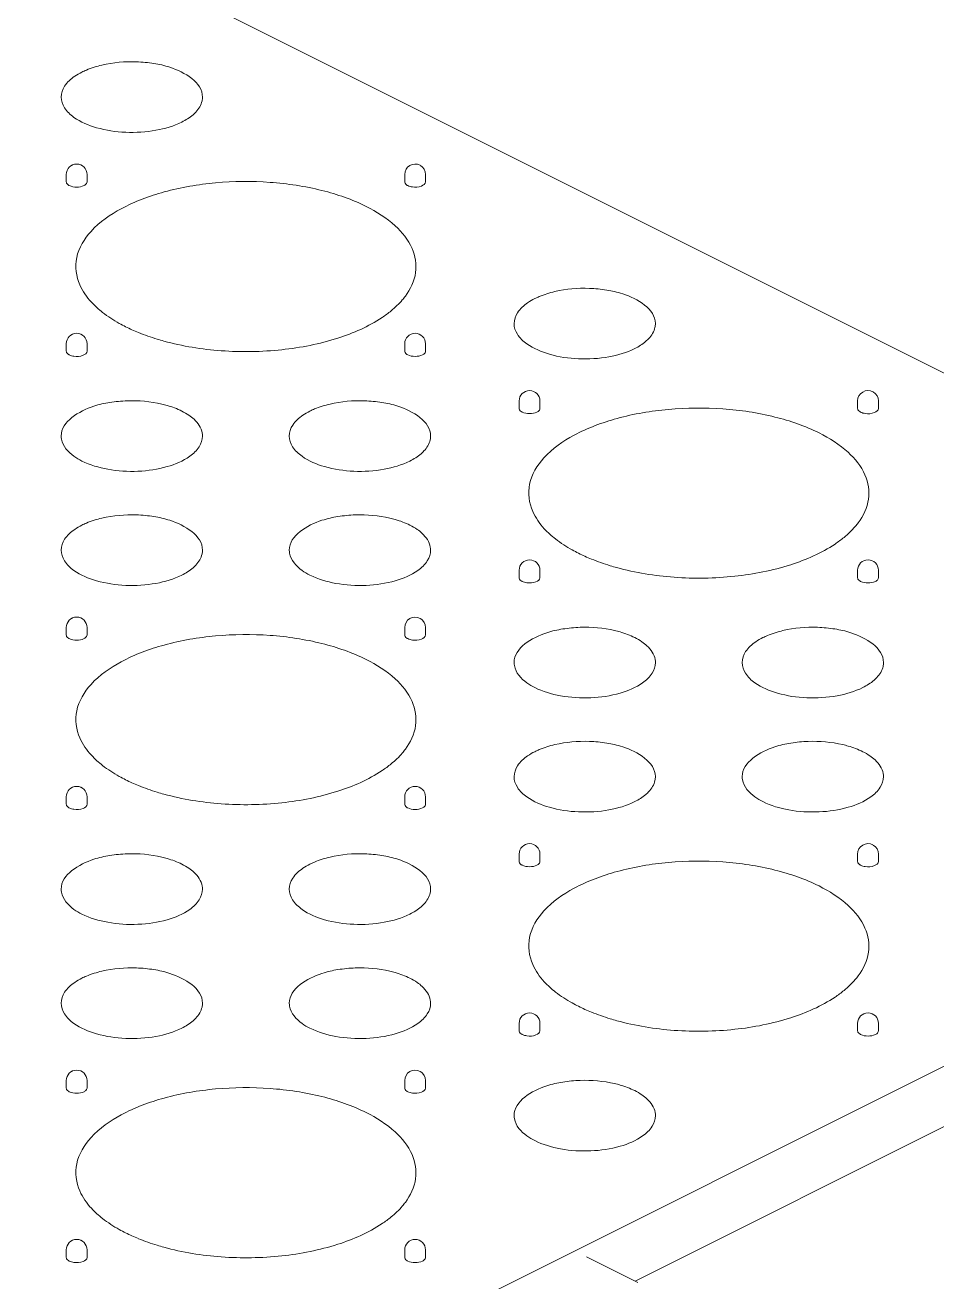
# Model space of a CAD drawing. Header units: millimetres. Extents: x 438 to 4638, y 478 to 3448.
# Drawn here: x 3107.8 to 3169.2, y 2469.3 to 2553.9 of the extents above; entities that cross this region are included whole.
import ezdxf

# ---------------------------------------------------------------- set-up
doc = ezdxf.new("R2010")
doc.units = ezdxf.units.MM

msp = doc.modelspace()

# ---------------------------------------------------------------- linework, layer by layer
at = {"lineweight": 5}
for p, q in [((3000.616, 2615.027), (3216.4, 2507.135)), ((3110.987, 2544.492), (3110.984, 2544.491)), ((3110.577, 2543.352), (3110.577, 2543.854)), ((3111.981, 2543.352), (3111.981, 2543.854)), ((3133.381, 2543.352), (3133.381, 2543.854)), ((3134.785, 2543.352), (3134.785, 2543.854)), ((3111.57, 2533.091), (3111.571, 2533.09)), ((3110.577, 2531.95), (3110.577, 2532.452)), ((3111.981, 2531.95), (3111.981, 2532.452)), ((3133.381, 2531.95), (3133.381, 2532.452)), ((3134.785, 2531.95), (3134.785, 2532.452)), ((3141.093, 2528.094), (3141.093, 2528.596)), ((3141.503, 2529.234), (3141.5, 2529.233)), ((3142.497, 2528.094), (3142.497, 2528.596)), ((3163.897, 2528.094), (3163.897, 2528.596)), ((3165.301, 2528.094), (3165.301, 2528.596)), ((3142.086, 2517.833), (3142.088, 2517.832)), ((3141.093, 2516.692), (3141.093, 2517.194)), ((3142.497, 2516.692), (3142.497, 2517.194)), ((3163.897, 2516.692), (3163.897, 2517.194)), ((3165.301, 2516.692), (3165.301, 2517.194)), ((3110.577, 2512.836), (3110.577, 2513.338)), ((3110.987, 2513.976), (3110.984, 2513.975)), ((3111.981, 2512.836), (3111.981, 2513.338)), ((3133.381, 2512.836), (3133.381, 2513.338)), ((3134.785, 2512.836), (3134.785, 2513.338)), ((3216.4, 2507.135), (3000.616, 2399.243)), ((3111.57, 2502.574), (3111.571, 2502.574)), ((3110.577, 2501.434), (3110.577, 2501.936)), ((3111.981, 2501.434), (3111.981, 2501.936)), ((3133.381, 2501.434), (3133.381, 2501.936)), ((3134.785, 2501.434), (3134.785, 2501.936)), ((3141.093, 2497.578), (3141.093, 2498.08)), ((3141.503, 2498.718), (3141.5, 2498.716)), ((3142.497, 2497.578), (3142.497, 2498.08)), ((3163.897, 2497.578), (3163.897, 2498.08)), ((3165.301, 2497.578), (3165.301, 2498.08)), ((3186.622, 2488.176), (3148.9, 2469.315)), ((3142.086, 2487.316), (3142.088, 2487.316)), ((3141.093, 2486.176), (3141.093, 2486.678)), ((3142.497, 2486.176), (3142.497, 2486.678)), ((3163.897, 2486.176), (3163.897, 2486.678)), ((3165.301, 2486.176), (3165.301, 2486.678)), ((3110.577, 2482.32), (3110.577, 2482.822)), ((3110.987, 2483.46), (3110.984, 2483.458)), ((3111.981, 2482.32), (3111.981, 2482.822)), ((3133.381, 2482.32), (3133.381, 2482.822)), ((3134.785, 2482.32), (3134.785, 2482.822)), ((3111.57, 2472.058), (3111.571, 2472.058)), ((3110.577, 2470.917), (3110.577, 2471.42)), ((3111.981, 2470.917), (3111.981, 2471.42)), ((3133.381, 2470.917), (3133.381, 2471.42)), ((3134.785, 2470.917), (3134.785, 2471.42)), ((3149.097, 2469.216), (3145.623, 2470.953))]:
    msp.add_line(p, q, dxfattribs=at)
for centre, radius, start, end in [((3111.279, 2543.854), 0.702, 0, 180), ((3134.083, 2543.854), 0.702, 61.60439, 180), ((3134.083, 2543.854), 0.702, 0, 59.73746), ((3117.216, 2539.938), 6.814, 227.83628, 232.08199), ((3120.08, 2544.64), 12.337, 243.50589, 247.92841), ((3111.279, 2532.452), 0.702, 0, 180), ((3134.083, 2532.452), 0.702, 0, 180), ((3141.795, 2528.596), 0.702, 0, 180), ((3164.599, 2528.596), 0.702, 61.60439, 180), ((3164.599, 2528.596), 0.702, 0, 59.73746), ((3111.439, 2526.235), 1.203, 179.97906, 189.90823), ((3118.554, 2526.236), 1.203, 359.97906, 9.90823), ((3147.732, 2524.679), 6.814, 227.83628, 232.08199), ((3126.808, 2518.551), 1.203, 179.97906, 189.90823), ((3133.923, 2518.551), 1.203, 359.97906, 9.90823), ((3150.597, 2529.382), 12.337, 243.50589, 247.92841), ((3141.795, 2517.194), 0.702, 0, 180), ((3164.599, 2517.194), 0.702, 0, 180), ((3111.279, 2513.338), 0.702, 0, 180), ((3134.083, 2513.338), 0.702, 61.60439, 180), ((3134.083, 2513.338), 0.702, 0, 59.73746), ((3141.955, 2510.977), 1.203, 179.97906, 189.90823), ((3149.07, 2510.978), 1.203, 359.97906, 9.90823), ((3117.216, 2509.421), 6.814, 227.83628, 232.08199), ((3120.08, 2514.124), 12.337, 243.50589, 247.92841), ((3157.324, 2503.292), 1.203, 179.97906, 189.90823), ((3164.439, 2503.293), 1.203, 359.97906, 9.90823), ((3111.279, 2501.936), 0.702, 0, 180), ((3134.083, 2501.936), 0.702, 0, 180), ((3141.795, 2498.08), 0.702, 0, 180), ((3164.599, 2498.08), 0.702, 61.60439, 180), ((3164.599, 2498.08), 0.702, 0, 59.73746), ((3111.439, 2495.719), 1.203, 179.97906, 189.90823), ((3118.554, 2495.72), 1.203, 359.97906, 9.90823), ((3147.732, 2494.163), 6.814, 227.83628, 232.08199), ((3126.808, 2488.034), 1.203, 179.97906, 189.90823), ((3133.923, 2488.035), 1.203, 359.97906, 9.90823), ((3150.597, 2498.866), 12.337, 243.50589, 247.92841), ((3141.795, 2486.678), 0.702, 0, 180), ((3164.599, 2486.678), 0.702, 0, 180), ((3111.279, 2482.822), 0.702, 0, 180), ((3134.083, 2482.822), 0.702, 61.60439, 180), ((3134.083, 2482.822), 0.702, 0, 59.73746), ((3141.956, 2480.46), 1.203, 179.97906, 189.90823), ((3149.071, 2480.461), 1.203, 359.97906, 9.90823), ((3117.216, 2478.905), 6.814, 227.83628, 232.08199), ((3120.08, 2483.608), 12.337, 243.50589, 247.92841), ((3111.279, 2471.42), 0.702, 0, 180), ((3134.083, 2471.42), 0.702, 0, 180)]:
    msp.add_arc(centre, radius, start, end, dxfattribs=at)
for points, knots in [([(3112.984, 2551.225), (3113.742, 2551.401), (3114.918, 2551.505), (3116.468, 2551.353), (3118.113, 2550.996), (3119.756, 2550.061), (3119.757, 2549.067)], [0, 0, 0, 0, 0.307211, 0.461928, 0.607625, 1, 1, 1, 1]), ([(3110.236, 2549.067), (3110.236, 2549.325), (3110.443, 2549.9), (3110.887, 2550.288), (3111.148, 2550.468)], [0, 0, 0, 0, 0.448376, 1, 1, 1, 1]), ([(3111.63, 2550.75), (3111.73, 2550.8), (3112.166, 2550.999), (3112.627, 2551.141), (3112.984, 2551.225)], [0, 0, 0, 0, 0.233733, 1, 1, 1, 1]), ([(3111.097, 2547.702), (3110.849, 2547.879), (3110.429, 2548.262), (3110.236, 2548.818), (3110.236, 2549.067)], [0, 0, 0, 0, 0.549171, 1, 1, 1, 1]), ([(3119.757, 2549.067), (3119.757, 2548.98), (3119.716, 2548.607), (3119.505, 2548.27), (3119.311, 2548.061)], [0, 0, 0, 0, 0.233438, 1, 1, 1, 1]), ([(3119.311, 2548.061), (3119.25, 2547.996), (3118.967, 2547.727), (3118.631, 2547.519), (3118.362, 2547.384)], [0, 0, 0, 0, 0.227969, 1, 1, 1, 1]), ([(3118.362, 2547.384), (3117.819, 2547.112), (3116.56, 2546.745), (3114.597, 2546.626), (3112.704, 2546.902), (3111.55, 2547.378), (3111.097, 2547.702)], [0, 0, 0, 0, 0.242197, 0.51398, 0.77813, 1, 1, 1, 1]), ([(3110.601, 2543.261), (3110.628, 2543.21), (3110.692, 2543.154), (3110.762, 2543.114), (3110.782, 2543.104)], [0, 0, 0, 0, 0.712516, 1, 1, 1, 1]), ([(3110.782, 2543.104), (3110.934, 2543.028), (3111.279, 2542.974), (3111.624, 2543.028), (3111.775, 2543.104)], [0, 0, 0, 0, 0.499885, 1, 1, 1, 1]), ([(3111.488, 2536.419), (3111.24, 2536.982), (3111.074, 2538.367), (3112.262, 2540.273), (3114.396, 2541.743), (3117.282, 2542.813), (3120.68, 2543.389), (3124.271, 2543.421), (3127.705, 2542.906), (3129.841, 2542.175), (3130.785, 2541.703)], [0, 0, 0, 0, 0.078775, 0.164918, 0.273604, 0.406369, 0.556496, 0.713298, 0.864779, 1, 1, 1, 1]), ([(3111.775, 2543.104), (3111.805, 2543.119), (3111.899, 2543.173), (3111.981, 2543.276), (3111.981, 2543.352)], [0, 0, 0, 0, 0.307677, 1, 1, 1, 1]), ([(3133.405, 2543.261), (3133.432, 2543.21), (3133.496, 2543.154), (3133.566, 2543.114), (3133.587, 2543.104)], [0, 0, 0, 0, 0.714475, 1, 1, 1, 1]), ([(3133.901, 2543.013), (3134.103, 2542.986), (3134.425, 2542.986), (3134.785, 2543.222), (3134.785, 2543.352)], [0, 0, 0, 0, 0.61016, 1, 1, 1, 1]), ([(3130.785, 2541.703), (3131.485, 2541.353), (3132.698, 2540.589), (3133.986, 2539.026), (3134.286, 2537.19), (3133.769, 2536.119), (3133.424, 2535.654)], [0, 0, 0, 0, 0.307753, 0.557418, 0.772592, 1, 1, 1, 1]), ([(3112.642, 2534.886), (3112.513, 2535.003), (3112.056, 2535.453), (3111.677, 2535.991), (3111.488, 2536.419)], [0, 0, 0, 0, 0.270676, 1, 1, 1, 1]), ([(3143.501, 2535.966), (3144.258, 2536.143), (3145.434, 2536.247), (3146.984, 2536.095), (3148.629, 2535.738), (3150.272, 2534.803), (3150.273, 2533.809)], [0, 0, 0, 0, 0.307211, 0.461928, 0.607625, 1, 1, 1, 1]), ([(3133.424, 2535.654), (3133.359, 2535.567), (3133.072, 2535.209), (3132.738, 2534.891), (3132.468, 2534.669)], [0, 0, 0, 0, 0.237015, 1, 1, 1, 1]), ([(3140.752, 2533.809), (3140.752, 2534.066), (3140.959, 2534.642), (3141.403, 2535.03), (3141.664, 2535.21)], [0, 0, 0, 0, 0.448376, 1, 1, 1, 1]), ([(3142.146, 2535.492), (3142.246, 2535.542), (3142.682, 2535.741), (3143.143, 2535.883), (3143.501, 2535.966)], [0, 0, 0, 0, 0.233733, 1, 1, 1, 1]), ([(3114.577, 2533.599), (3114.434, 2533.67), (3113.896, 2533.954), (3113.382, 2534.286), (3113.028, 2534.562)], [0, 0, 0, 0, 0.263158, 1, 1, 1, 1]), ([(3131.858, 2534.218), (3130.945, 2533.608), (3128.725, 2532.647), (3125.035, 2531.925), (3121.065, 2531.861), (3118.412, 2532.284), (3117.151, 2532.632)], [0, 0, 0, 0, 0.217513, 0.471777, 0.74107, 1, 1, 1, 1]), ([(3141.613, 2532.444), (3141.365, 2532.621), (3140.945, 2533.003), (3140.752, 2533.56), (3140.752, 2533.809)], [0, 0, 0, 0, 0.549171, 1, 1, 1, 1]), ([(3150.273, 2533.809), (3150.273, 2533.722), (3150.232, 2533.349), (3150.022, 2533.012), (3149.827, 2532.803)], [0, 0, 0, 0, 0.233438, 1, 1, 1, 1]), ([(3117.151, 2532.632), (3117.002, 2532.673), (3116.425, 2532.84), (3115.858, 2533.039), (3115.445, 2533.207)], [0, 0, 0, 0, 0.257593, 1, 1, 1, 1]), ([(3149.827, 2532.803), (3149.766, 2532.738), (3149.483, 2532.469), (3149.148, 2532.261), (3148.879, 2532.126)], [0, 0, 0, 0, 0.227969, 1, 1, 1, 1]), ([(3110.601, 2531.859), (3110.628, 2531.808), (3110.692, 2531.752), (3110.762, 2531.712), (3110.782, 2531.702)], [0, 0, 0, 0, 0.714475, 1, 1, 1, 1]), ([(3111.097, 2531.611), (3111.299, 2531.584), (3111.621, 2531.584), (3111.981, 2531.82), (3111.981, 2531.95)], [0, 0, 0, 0, 0.61016, 1, 1, 1, 1]), ([(3133.405, 2531.859), (3133.432, 2531.808), (3133.496, 2531.752), (3133.566, 2531.712), (3133.587, 2531.702)], [0, 0, 0, 0, 0.712516, 1, 1, 1, 1]), ([(3134.579, 2531.702), (3134.609, 2531.717), (3134.703, 2531.771), (3134.785, 2531.874), (3134.785, 2531.95)], [0, 0, 0, 0, 0.307677, 1, 1, 1, 1]), ([(3148.879, 2532.126), (3148.335, 2531.854), (3147.076, 2531.487), (3145.114, 2531.368), (3143.22, 2531.644), (3142.066, 2532.12), (3141.613, 2532.444)], [0, 0, 0, 0, 0.242197, 0.51398, 0.77813, 1, 1, 1, 1]), ([(3133.587, 2531.702), (3133.738, 2531.626), (3134.083, 2531.572), (3134.428, 2531.626), (3134.579, 2531.702)], [0, 0, 0, 0, 0.499885, 1, 1, 1, 1]), ([(3110.236, 2526.236), (3110.237, 2527.229), (3111.88, 2528.164), (3113.524, 2528.521), (3115.074, 2528.674), (3116.251, 2528.57), (3117.008, 2528.393)], [0, 0, 0, 0, 0.392375, 0.538072, 0.692789, 1, 1, 1, 1]), ([(3128.354, 2528.393), (3129.111, 2528.57), (3130.288, 2528.674), (3131.837, 2528.521), (3133.482, 2528.164), (3135.125, 2527.229), (3135.126, 2526.236)], [0, 0, 0, 0, 0.307211, 0.461928, 0.607625, 1, 1, 1, 1]), ([(3117.008, 2528.393), (3117.132, 2528.364), (3117.595, 2528.243), (3118.048, 2528.076), (3118.362, 2527.919)], [0, 0, 0, 0, 0.265295, 1, 1, 1, 1]), ([(3118.845, 2527.636), (3118.965, 2527.553), (3119.361, 2527.247), (3119.677, 2526.795), (3119.739, 2526.443)], [0, 0, 0, 0, 0.290409, 1, 1, 1, 1]), ([(3125.605, 2526.236), (3125.605, 2526.493), (3125.812, 2527.069), (3126.256, 2527.457), (3126.517, 2527.636)], [0, 0, 0, 0, 0.448376, 1, 1, 1, 1]), ([(3126.999, 2527.919), (3127.099, 2527.969), (3127.535, 2528.167), (3127.996, 2528.309), (3128.354, 2528.393)], [0, 0, 0, 0, 0.233733, 1, 1, 1, 1]), ([(3141.117, 2528.003), (3141.144, 2527.952), (3141.208, 2527.896), (3141.278, 2527.856), (3141.299, 2527.846)], [0, 0, 0, 0, 0.712516, 1, 1, 1, 1]), ([(3141.299, 2527.846), (3141.45, 2527.77), (3141.795, 2527.716), (3142.14, 2527.77), (3142.291, 2527.846)], [0, 0, 0, 0, 0.499885, 1, 1, 1, 1]), ([(3142.004, 2521.161), (3141.757, 2521.723), (3141.591, 2523.109), (3142.778, 2525.015), (3144.912, 2526.485), (3147.798, 2527.555), (3151.196, 2528.131), (3154.787, 2528.163), (3158.222, 2527.648), (3160.358, 2526.917), (3161.301, 2526.445)], [0, 0, 0, 0, 0.078775, 0.164918, 0.273604, 0.406369, 0.556496, 0.713298, 0.864779, 1, 1, 1, 1]), ([(3142.291, 2527.846), (3142.322, 2527.861), (3142.415, 2527.915), (3142.497, 2528.018), (3142.497, 2528.094)], [0, 0, 0, 0, 0.307677, 1, 1, 1, 1]), ([(3163.921, 2528.003), (3163.948, 2527.952), (3164.012, 2527.896), (3164.082, 2527.856), (3164.103, 2527.846)], [0, 0, 0, 0, 0.714475, 1, 1, 1, 1]), ([(3164.417, 2527.755), (3164.62, 2527.728), (3164.941, 2527.728), (3165.301, 2527.963), (3165.301, 2528.094)], [0, 0, 0, 0, 0.61016, 1, 1, 1, 1]), ([(3111.63, 2524.553), (3111.445, 2524.645), (3110.861, 2524.981), (3110.336, 2525.558), (3110.254, 2526.028)], [0, 0, 0, 0, 0.301911, 1, 1, 1, 1]), ([(3119.757, 2526.236), (3119.756, 2525.986), (3119.564, 2525.43), (3119.143, 2525.047), (3118.896, 2524.87)], [0, 0, 0, 0, 0.450829, 1, 1, 1, 1]), ([(3126.466, 2524.87), (3126.218, 2525.047), (3125.798, 2525.43), (3125.605, 2525.986), (3125.605, 2526.236)], [0, 0, 0, 0, 0.549171, 1, 1, 1, 1]), ([(3135.126, 2526.236), (3135.126, 2526.149), (3135.085, 2525.776), (3134.875, 2525.438), (3134.68, 2525.23)], [0, 0, 0, 0, 0.233438, 1, 1, 1, 1]), ([(3161.301, 2526.445), (3162.001, 2526.095), (3163.214, 2525.331), (3164.503, 2523.768), (3164.802, 2521.932), (3164.285, 2520.861), (3163.94, 2520.396)], [0, 0, 0, 0, 0.307753, 0.557418, 0.772592, 1, 1, 1, 1]), ([(3134.68, 2525.23), (3134.619, 2525.165), (3134.336, 2524.896), (3134.001, 2524.687), (3133.732, 2524.553)], [0, 0, 0, 0, 0.227969, 1, 1, 1, 1]), ([(3118.896, 2524.87), (3118.442, 2524.547), (3117.289, 2524.071), (3115.395, 2523.794), (3113.432, 2523.914), (3112.174, 2524.281), (3111.63, 2524.553)], [0, 0, 0, 0, 0.22187, 0.48602, 0.757803, 1, 1, 1, 1]), ([(3133.732, 2524.553), (3133.188, 2524.281), (3131.929, 2523.914), (3129.967, 2523.794), (3128.073, 2524.071), (3126.919, 2524.547), (3126.466, 2524.87)], [0, 0, 0, 0, 0.242197, 0.51398, 0.77813, 1, 1, 1, 1]), ([(3112.984, 2520.708), (3113.742, 2520.885), (3114.918, 2520.989), (3116.468, 2520.836), (3118.113, 2520.48), (3119.756, 2519.544), (3119.757, 2518.551)], [0, 0, 0, 0, 0.307211, 0.461928, 0.607625, 1, 1, 1, 1]), ([(3125.605, 2518.551), (3125.606, 2519.544), (3127.249, 2520.48), (3128.893, 2520.836), (3130.443, 2520.989), (3131.62, 2520.885), (3132.377, 2520.708)], [0, 0, 0, 0, 0.392375, 0.538072, 0.692789, 1, 1, 1, 1]), ([(3143.158, 2519.628), (3143.029, 2519.745), (3142.572, 2520.195), (3142.193, 2520.732), (3142.004, 2521.161)], [0, 0, 0, 0, 0.270676, 1, 1, 1, 1]), ([(3110.236, 2518.551), (3110.236, 2518.808), (3110.443, 2519.384), (3110.887, 2519.772), (3111.148, 2519.952)], [0, 0, 0, 0, 0.448376, 1, 1, 1, 1]), ([(3111.63, 2520.234), (3111.73, 2520.284), (3112.166, 2520.483), (3112.627, 2520.625), (3112.984, 2520.708)], [0, 0, 0, 0, 0.233733, 1, 1, 1, 1]), ([(3132.377, 2520.708), (3132.501, 2520.679), (3132.964, 2520.559), (3133.417, 2520.391), (3133.732, 2520.234)], [0, 0, 0, 0, 0.265295, 1, 1, 1, 1]), ([(3134.214, 2519.952), (3134.335, 2519.869), (3134.73, 2519.563), (3135.046, 2519.111), (3135.108, 2518.758)], [0, 0, 0, 0, 0.290409, 1, 1, 1, 1]), ([(3163.94, 2520.396), (3163.875, 2520.309), (3163.588, 2519.951), (3163.254, 2519.633), (3162.984, 2519.411)], [0, 0, 0, 0, 0.237015, 1, 1, 1, 1]), ([(3145.093, 2518.341), (3144.95, 2518.412), (3144.412, 2518.696), (3143.898, 2519.028), (3143.545, 2519.304)], [0, 0, 0, 0, 0.263158, 1, 1, 1, 1]), ([(3111.097, 2517.186), (3110.849, 2517.362), (3110.429, 2517.745), (3110.236, 2518.301), (3110.236, 2518.551)], [0, 0, 0, 0, 0.549171, 1, 1, 1, 1]), ([(3119.757, 2518.551), (3119.757, 2518.464), (3119.716, 2518.091), (3119.505, 2517.754), (3119.311, 2517.545)], [0, 0, 0, 0, 0.233438, 1, 1, 1, 1]), ([(3126.999, 2516.868), (3126.814, 2516.96), (3126.23, 2517.297), (3125.705, 2517.873), (3125.623, 2518.344)], [0, 0, 0, 0, 0.301911, 1, 1, 1, 1]), ([(3135.126, 2518.551), (3135.126, 2518.301), (3134.933, 2517.745), (3134.513, 2517.362), (3134.265, 2517.186)], [0, 0, 0, 0, 0.450829, 1, 1, 1, 1]), ([(3162.374, 2518.96), (3161.461, 2518.35), (3159.242, 2517.389), (3155.552, 2516.667), (3151.581, 2516.603), (3148.928, 2517.026), (3147.668, 2517.373)], [0, 0, 0, 0, 0.217513, 0.471777, 0.74107, 1, 1, 1, 1]), ([(3119.311, 2517.545), (3119.25, 2517.48), (3118.967, 2517.211), (3118.631, 2517.002), (3118.362, 2516.868)], [0, 0, 0, 0, 0.227969, 1, 1, 1, 1]), ([(3147.668, 2517.373), (3147.519, 2517.415), (3146.942, 2517.582), (3146.374, 2517.781), (3145.961, 2517.949)], [0, 0, 0, 0, 0.257593, 1, 1, 1, 1]), ([(3118.362, 2516.868), (3117.819, 2516.596), (3116.56, 2516.229), (3114.597, 2516.11), (3112.704, 2516.386), (3111.55, 2516.862), (3111.097, 2517.186)], [0, 0, 0, 0, 0.242197, 0.51398, 0.77813, 1, 1, 1, 1]), ([(3134.265, 2517.186), (3133.812, 2516.862), (3132.658, 2516.386), (3130.764, 2516.11), (3128.801, 2516.229), (3127.543, 2516.596), (3126.999, 2516.868)], [0, 0, 0, 0, 0.22187, 0.48602, 0.757803, 1, 1, 1, 1]), ([(3141.117, 2516.601), (3141.144, 2516.55), (3141.208, 2516.494), (3141.278, 2516.454), (3141.299, 2516.444)], [0, 0, 0, 0, 0.714475, 1, 1, 1, 1]), ([(3141.613, 2516.353), (3141.815, 2516.326), (3142.137, 2516.326), (3142.497, 2516.561), (3142.497, 2516.692)], [0, 0, 0, 0, 0.61016, 1, 1, 1, 1]), ([(3163.921, 2516.601), (3163.948, 2516.55), (3164.012, 2516.494), (3164.082, 2516.454), (3164.103, 2516.444)], [0, 0, 0, 0, 0.712516, 1, 1, 1, 1]), ([(3165.095, 2516.444), (3165.126, 2516.459), (3165.219, 2516.513), (3165.301, 2516.616), (3165.301, 2516.692)], [0, 0, 0, 0, 0.307677, 1, 1, 1, 1]), ([(3164.103, 2516.444), (3164.254, 2516.368), (3164.599, 2516.314), (3164.944, 2516.368), (3165.095, 2516.444)], [0, 0, 0, 0, 0.499885, 1, 1, 1, 1]), ([(3140.752, 2510.978), (3140.753, 2511.971), (3142.396, 2512.906), (3144.04, 2513.263), (3145.59, 2513.416), (3146.767, 2513.312), (3147.524, 2513.135)], [0, 0, 0, 0, 0.392375, 0.538072, 0.692789, 1, 1, 1, 1]), ([(3158.87, 2513.135), (3159.627, 2513.312), (3160.804, 2513.416), (3162.354, 2513.263), (3163.998, 2512.906), (3165.641, 2511.971), (3165.642, 2510.978)], [0, 0, 0, 0, 0.307211, 0.461928, 0.607625, 1, 1, 1, 1]), ([(3110.601, 2512.745), (3110.628, 2512.694), (3110.692, 2512.637), (3110.762, 2512.598), (3110.782, 2512.588)], [0, 0, 0, 0, 0.712516, 1, 1, 1, 1]), ([(3110.782, 2512.588), (3110.934, 2512.512), (3111.279, 2512.458), (3111.624, 2512.512), (3111.775, 2512.588)], [0, 0, 0, 0, 0.499885, 1, 1, 1, 1]), ([(3111.488, 2505.903), (3111.24, 2506.465), (3111.074, 2507.851), (3112.262, 2509.757), (3114.396, 2511.227), (3117.282, 2512.297), (3120.68, 2512.873), (3124.271, 2512.905), (3127.705, 2512.39), (3129.841, 2511.658), (3130.785, 2511.187)], [0, 0, 0, 0, 0.078775, 0.164918, 0.273604, 0.406369, 0.556496, 0.713298, 0.864779, 1, 1, 1, 1]), ([(3111.775, 2512.588), (3111.805, 2512.603), (3111.899, 2512.657), (3111.981, 2512.76), (3111.981, 2512.836)], [0, 0, 0, 0, 0.307677, 1, 1, 1, 1]), ([(3133.405, 2512.745), (3133.432, 2512.694), (3133.496, 2512.637), (3133.566, 2512.598), (3133.587, 2512.588)], [0, 0, 0, 0, 0.714475, 1, 1, 1, 1]), ([(3133.901, 2512.497), (3134.103, 2512.469), (3134.425, 2512.47), (3134.785, 2512.705), (3134.785, 2512.836)], [0, 0, 0, 0, 0.61016, 1, 1, 1, 1]), ([(3147.524, 2513.135), (3147.648, 2513.106), (3148.111, 2512.985), (3148.564, 2512.818), (3148.879, 2512.661)], [0, 0, 0, 0, 0.265295, 1, 1, 1, 1]), ([(3149.361, 2512.378), (3149.482, 2512.295), (3149.877, 2511.989), (3150.193, 2511.537), (3150.255, 2511.185)], [0, 0, 0, 0, 0.290409, 1, 1, 1, 1]), ([(3156.121, 2510.978), (3156.121, 2511.235), (3156.328, 2511.811), (3156.772, 2512.199), (3157.033, 2512.378)], [0, 0, 0, 0, 0.448376, 1, 1, 1, 1]), ([(3157.515, 2512.661), (3157.616, 2512.711), (3158.052, 2512.909), (3158.512, 2513.051), (3158.87, 2513.135)], [0, 0, 0, 0, 0.233733, 1, 1, 1, 1]), ([(3130.785, 2511.187), (3131.485, 2510.837), (3132.698, 2510.073), (3133.986, 2508.51), (3134.286, 2506.674), (3133.769, 2505.602), (3133.424, 2505.138)], [0, 0, 0, 0, 0.307753, 0.557418, 0.772592, 1, 1, 1, 1]), ([(3142.146, 2509.294), (3141.961, 2509.387), (3141.377, 2509.723), (3140.852, 2510.3), (3140.77, 2510.77)], [0, 0, 0, 0, 0.301911, 1, 1, 1, 1]), ([(3150.273, 2510.978), (3150.273, 2510.728), (3150.08, 2510.172), (3149.66, 2509.789), (3149.412, 2509.612)], [0, 0, 0, 0, 0.450829, 1, 1, 1, 1]), ([(3156.982, 2509.612), (3156.735, 2509.789), (3156.314, 2510.172), (3156.121, 2510.728), (3156.121, 2510.978)], [0, 0, 0, 0, 0.549171, 1, 1, 1, 1]), ([(3165.642, 2510.978), (3165.642, 2510.891), (3165.602, 2510.518), (3165.391, 2510.18), (3165.196, 2509.972)], [0, 0, 0, 0, 0.233438, 1, 1, 1, 1]), ([(3165.196, 2509.972), (3165.136, 2509.907), (3164.853, 2509.638), (3164.517, 2509.429), (3164.248, 2509.294)], [0, 0, 0, 0, 0.227969, 1, 1, 1, 1]), ([(3149.412, 2509.612), (3148.959, 2509.289), (3147.805, 2508.813), (3145.911, 2508.536), (3143.948, 2508.656), (3142.69, 2509.022), (3142.146, 2509.294)], [0, 0, 0, 0, 0.22187, 0.48602, 0.757803, 1, 1, 1, 1]), ([(3164.248, 2509.294), (3163.704, 2509.022), (3162.446, 2508.656), (3160.483, 2508.536), (3158.589, 2508.813), (3157.435, 2509.289), (3156.982, 2509.612)], [0, 0, 0, 0, 0.242197, 0.51398, 0.77813, 1, 1, 1, 1]), ([(3112.642, 2504.37), (3112.513, 2504.487), (3112.056, 2504.937), (3111.677, 2505.474), (3111.488, 2505.903)], [0, 0, 0, 0, 0.270676, 1, 1, 1, 1]), ([(3143.501, 2505.45), (3144.258, 2505.627), (3145.434, 2505.731), (3146.984, 2505.578), (3148.629, 2505.222), (3150.272, 2504.286), (3150.273, 2503.293)], [0, 0, 0, 0, 0.307211, 0.461928, 0.607625, 1, 1, 1, 1]), ([(3156.121, 2503.293), (3156.122, 2504.286), (3157.765, 2505.222), (3159.41, 2505.578), (3160.96, 2505.731), (3162.136, 2505.627), (3162.894, 2505.45)], [0, 0, 0, 0, 0.392375, 0.538072, 0.692789, 1, 1, 1, 1]), ([(3133.424, 2505.138), (3133.359, 2505.051), (3133.072, 2504.693), (3132.738, 2504.375), (3132.468, 2504.153)], [0, 0, 0, 0, 0.237015, 1, 1, 1, 1]), ([(3142.146, 2504.976), (3142.246, 2505.026), (3142.682, 2505.225), (3143.143, 2505.367), (3143.501, 2505.45)], [0, 0, 0, 0, 0.233733, 1, 1, 1, 1]), ([(3162.894, 2505.45), (3163.017, 2505.421), (3163.481, 2505.301), (3163.933, 2505.133), (3164.248, 2504.976)], [0, 0, 0, 0, 0.265295, 1, 1, 1, 1]), ([(3114.577, 2503.083), (3114.434, 2503.154), (3113.896, 2503.438), (3113.382, 2503.77), (3113.028, 2504.045)], [0, 0, 0, 0, 0.263158, 1, 1, 1, 1]), ([(3140.752, 2503.293), (3140.752, 2503.55), (3140.959, 2504.126), (3141.403, 2504.514), (3141.664, 2504.694)], [0, 0, 0, 0, 0.448376, 1, 1, 1, 1]), ([(3164.73, 2504.694), (3164.851, 2504.611), (3165.246, 2504.305), (3165.563, 2503.852), (3165.624, 2503.5)], [0, 0, 0, 0, 0.290409, 1, 1, 1, 1]), ([(3131.858, 2503.702), (3130.945, 2503.092), (3128.725, 2502.13), (3125.035, 2501.409), (3121.065, 2501.344), (3118.412, 2501.768), (3117.151, 2502.115)], [0, 0, 0, 0, 0.217513, 0.471777, 0.74107, 1, 1, 1, 1]), ([(3141.613, 2501.928), (3141.365, 2502.104), (3140.945, 2502.487), (3140.752, 2503.043), (3140.752, 2503.293)], [0, 0, 0, 0, 0.549171, 1, 1, 1, 1]), ([(3150.273, 2503.293), (3150.273, 2503.206), (3150.232, 2502.833), (3150.022, 2502.495), (3149.827, 2502.287)], [0, 0, 0, 0, 0.233438, 1, 1, 1, 1]), ([(3157.515, 2501.61), (3157.331, 2501.702), (3156.746, 2502.039), (3156.221, 2502.615), (3156.139, 2503.085)], [0, 0, 0, 0, 0.301911, 1, 1, 1, 1]), ([(3165.642, 2503.293), (3165.642, 2503.043), (3165.449, 2502.487), (3165.029, 2502.104), (3164.781, 2501.928)], [0, 0, 0, 0, 0.450829, 1, 1, 1, 1]), ([(3117.151, 2502.115), (3117.002, 2502.156), (3116.425, 2502.324), (3115.858, 2502.523), (3115.445, 2502.691)], [0, 0, 0, 0, 0.257593, 1, 1, 1, 1]), ([(3149.827, 2502.287), (3149.766, 2502.222), (3149.483, 2501.953), (3149.148, 2501.744), (3148.879, 2501.61)], [0, 0, 0, 0, 0.227969, 1, 1, 1, 1]), ([(3110.601, 2501.343), (3110.628, 2501.292), (3110.692, 2501.235), (3110.762, 2501.196), (3110.782, 2501.186)], [0, 0, 0, 0, 0.714475, 1, 1, 1, 1]), ([(3111.097, 2501.095), (3111.299, 2501.067), (3111.621, 2501.068), (3111.981, 2501.303), (3111.981, 2501.434)], [0, 0, 0, 0, 0.61016, 1, 1, 1, 1]), ([(3133.405, 2501.343), (3133.432, 2501.292), (3133.496, 2501.235), (3133.566, 2501.196), (3133.587, 2501.186)], [0, 0, 0, 0, 0.712516, 1, 1, 1, 1]), ([(3134.579, 2501.186), (3134.609, 2501.201), (3134.703, 2501.255), (3134.785, 2501.357), (3134.785, 2501.434)], [0, 0, 0, 0, 0.307677, 1, 1, 1, 1]), ([(3148.879, 2501.61), (3148.335, 2501.338), (3147.076, 2500.971), (3145.114, 2500.852), (3143.22, 2501.128), (3142.066, 2501.604), (3141.613, 2501.928)], [0, 0, 0, 0, 0.242197, 0.51398, 0.77813, 1, 1, 1, 1]), ([(3164.781, 2501.928), (3164.328, 2501.604), (3163.174, 2501.128), (3161.28, 2500.852), (3159.318, 2500.971), (3158.059, 2501.338), (3157.515, 2501.61)], [0, 0, 0, 0, 0.22187, 0.48602, 0.757803, 1, 1, 1, 1]), ([(3133.587, 2501.186), (3133.738, 2501.11), (3134.083, 2501.056), (3134.428, 2501.11), (3134.579, 2501.186)], [0, 0, 0, 0, 0.499885, 1, 1, 1, 1]), ([(3110.236, 2495.719), (3110.237, 2496.713), (3111.88, 2497.648), (3113.524, 2498.005), (3115.074, 2498.157), (3116.251, 2498.054), (3117.008, 2497.877)], [0, 0, 0, 0, 0.392375, 0.538072, 0.692789, 1, 1, 1, 1]), ([(3128.354, 2497.877), (3129.111, 2498.054), (3130.288, 2498.157), (3131.837, 2498.005), (3133.482, 2497.648), (3135.125, 2496.713), (3135.126, 2495.719)], [0, 0, 0, 0, 0.307211, 0.461928, 0.607625, 1, 1, 1, 1]), ([(3117.008, 2497.877), (3117.132, 2497.848), (3117.595, 2497.727), (3118.048, 2497.56), (3118.362, 2497.403)], [0, 0, 0, 0, 0.265295, 1, 1, 1, 1]), ([(3118.845, 2497.12), (3118.965, 2497.037), (3119.361, 2496.731), (3119.677, 2496.279), (3119.739, 2495.927)], [0, 0, 0, 0, 0.290409, 1, 1, 1, 1]), ([(3125.605, 2495.719), (3125.605, 2495.977), (3125.812, 2496.553), (3126.256, 2496.941), (3126.517, 2497.12)], [0, 0, 0, 0, 0.448376, 1, 1, 1, 1]), ([(3126.999, 2497.403), (3127.099, 2497.453), (3127.535, 2497.651), (3127.996, 2497.793), (3128.354, 2497.877)], [0, 0, 0, 0, 0.233733, 1, 1, 1, 1]), ([(3141.117, 2497.487), (3141.144, 2497.436), (3141.208, 2497.379), (3141.278, 2497.34), (3141.299, 2497.329)], [0, 0, 0, 0, 0.712516, 1, 1, 1, 1]), ([(3141.299, 2497.329), (3141.45, 2497.254), (3141.795, 2497.199), (3142.14, 2497.254), (3142.291, 2497.329)], [0, 0, 0, 0, 0.499885, 1, 1, 1, 1]), ([(3142.004, 2490.645), (3141.757, 2491.207), (3141.591, 2492.593), (3142.778, 2494.499), (3144.912, 2495.969), (3147.798, 2497.039), (3151.196, 2497.615), (3154.787, 2497.647), (3158.222, 2497.132), (3160.358, 2496.4), (3161.301, 2495.929)], [0, 0, 0, 0, 0.078775, 0.164918, 0.273604, 0.406369, 0.556496, 0.713298, 0.864779, 1, 1, 1, 1]), ([(3142.291, 2497.329), (3142.322, 2497.345), (3142.415, 2497.399), (3142.497, 2497.501), (3142.497, 2497.578)], [0, 0, 0, 0, 0.307677, 1, 1, 1, 1]), ([(3163.921, 2497.487), (3163.948, 2497.436), (3164.012, 2497.379), (3164.082, 2497.34), (3164.103, 2497.329)], [0, 0, 0, 0, 0.714475, 1, 1, 1, 1]), ([(3164.417, 2497.239), (3164.62, 2497.211), (3164.941, 2497.211), (3165.301, 2497.447), (3165.301, 2497.578)], [0, 0, 0, 0, 0.61016, 1, 1, 1, 1]), ([(3111.63, 2494.036), (3111.445, 2494.129), (3110.861, 2494.465), (3110.336, 2495.041), (3110.254, 2495.512)], [0, 0, 0, 0, 0.301911, 1, 1, 1, 1]), ([(3119.757, 2495.719), (3119.756, 2495.47), (3119.564, 2494.914), (3119.143, 2494.531), (3118.896, 2494.354)], [0, 0, 0, 0, 0.450829, 1, 1, 1, 1]), ([(3126.466, 2494.354), (3126.218, 2494.531), (3125.798, 2494.914), (3125.605, 2495.47), (3125.605, 2495.719)], [0, 0, 0, 0, 0.549171, 1, 1, 1, 1]), ([(3135.126, 2495.719), (3135.126, 2495.633), (3135.085, 2495.26), (3134.875, 2494.922), (3134.68, 2494.713)], [0, 0, 0, 0, 0.233438, 1, 1, 1, 1]), ([(3161.301, 2495.929), (3162.001, 2495.578), (3163.214, 2494.815), (3164.503, 2493.252), (3164.802, 2491.416), (3164.285, 2490.344), (3163.94, 2489.88)], [0, 0, 0, 0, 0.307753, 0.557418, 0.772592, 1, 1, 1, 1]), ([(3134.68, 2494.713), (3134.619, 2494.649), (3134.336, 2494.38), (3134.001, 2494.171), (3133.732, 2494.036)], [0, 0, 0, 0, 0.227969, 1, 1, 1, 1]), ([(3118.896, 2494.354), (3118.442, 2494.03), (3117.289, 2493.554), (3115.395, 2493.278), (3113.432, 2493.398), (3112.174, 2493.764), (3111.63, 2494.036)], [0, 0, 0, 0, 0.22187, 0.48602, 0.757803, 1, 1, 1, 1]), ([(3133.732, 2494.036), (3133.188, 2493.764), (3131.929, 2493.398), (3129.967, 2493.278), (3128.073, 2493.554), (3126.919, 2494.03), (3126.466, 2494.354)], [0, 0, 0, 0, 0.242197, 0.51398, 0.77813, 1, 1, 1, 1]), ([(3112.984, 2490.192), (3113.742, 2490.369), (3114.918, 2490.473), (3116.468, 2490.32), (3118.113, 2489.964), (3119.756, 2489.028), (3119.757, 2488.035)], [0, 0, 0, 0, 0.307211, 0.461928, 0.607625, 1, 1, 1, 1]), ([(3125.605, 2488.035), (3125.606, 2489.028), (3127.249, 2489.964), (3128.893, 2490.32), (3130.443, 2490.473), (3131.62, 2490.369), (3132.377, 2490.192)], [0, 0, 0, 0, 0.392375, 0.538072, 0.692789, 1, 1, 1, 1]), ([(3143.158, 2489.112), (3143.029, 2489.229), (3142.572, 2489.679), (3142.193, 2490.216), (3142.004, 2490.645)], [0, 0, 0, 0, 0.270676, 1, 1, 1, 1]), ([(3111.63, 2489.718), (3111.73, 2489.768), (3112.166, 2489.967), (3112.627, 2490.109), (3112.984, 2490.192)], [0, 0, 0, 0, 0.233733, 1, 1, 1, 1]), ([(3132.377, 2490.192), (3132.501, 2490.163), (3132.964, 2490.043), (3133.417, 2489.875), (3133.732, 2489.718)], [0, 0, 0, 0, 0.265295, 1, 1, 1, 1]), ([(3163.94, 2489.88), (3163.875, 2489.793), (3163.588, 2489.435), (3163.254, 2489.117), (3162.984, 2488.895)], [0, 0, 0, 0, 0.237015, 1, 1, 1, 1]), ([(3110.236, 2488.035), (3110.236, 2488.292), (3110.443, 2488.868), (3110.887, 2489.256), (3111.148, 2489.435)], [0, 0, 0, 0, 0.448376, 1, 1, 1, 1]), ([(3134.214, 2489.435), (3134.335, 2489.353), (3134.73, 2489.046), (3135.046, 2488.594), (3135.108, 2488.242)], [0, 0, 0, 0, 0.290409, 1, 1, 1, 1]), ([(3145.093, 2487.825), (3144.95, 2487.896), (3144.412, 2488.18), (3143.898, 2488.512), (3143.545, 2488.787)], [0, 0, 0, 0, 0.263158, 1, 1, 1, 1]), ([(3111.097, 2486.67), (3110.849, 2486.846), (3110.429, 2487.229), (3110.236, 2487.785), (3110.236, 2488.035)], [0, 0, 0, 0, 0.549171, 1, 1, 1, 1]), ([(3119.757, 2488.035), (3119.757, 2487.948), (3119.716, 2487.575), (3119.505, 2487.237), (3119.311, 2487.029)], [0, 0, 0, 0, 0.233438, 1, 1, 1, 1]), ([(3126.999, 2486.352), (3126.814, 2486.444), (3126.23, 2486.781), (3125.705, 2487.357), (3125.623, 2487.827)], [0, 0, 0, 0, 0.301911, 1, 1, 1, 1]), ([(3135.126, 2488.035), (3135.126, 2487.785), (3134.933, 2487.229), (3134.513, 2486.846), (3134.265, 2486.67)], [0, 0, 0, 0, 0.450829, 1, 1, 1, 1]), ([(3162.374, 2488.444), (3161.461, 2487.834), (3159.242, 2486.872), (3155.552, 2486.15), (3151.581, 2486.086), (3148.928, 2486.51), (3147.668, 2486.857)], [0, 0, 0, 0, 0.217513, 0.471777, 0.74107, 1, 1, 1, 1]), ([(3119.311, 2487.029), (3119.25, 2486.964), (3118.967, 2486.695), (3118.631, 2486.486), (3118.362, 2486.352)], [0, 0, 0, 0, 0.227969, 1, 1, 1, 1]), ([(3147.668, 2486.857), (3147.519, 2486.898), (3146.942, 2487.066), (3146.374, 2487.265), (3145.961, 2487.433)], [0, 0, 0, 0, 0.257593, 1, 1, 1, 1]), ([(3118.362, 2486.352), (3117.819, 2486.08), (3116.56, 2485.713), (3114.597, 2485.593), (3112.704, 2485.87), (3111.55, 2486.346), (3111.097, 2486.67)], [0, 0, 0, 0, 0.242197, 0.51398, 0.77813, 1, 1, 1, 1]), ([(3134.265, 2486.67), (3133.812, 2486.346), (3132.658, 2485.87), (3130.764, 2485.593), (3128.801, 2485.713), (3127.543, 2486.08), (3126.999, 2486.352)], [0, 0, 0, 0, 0.22187, 0.48602, 0.757803, 1, 1, 1, 1]), ([(3141.117, 2486.085), (3141.144, 2486.034), (3141.208, 2485.977), (3141.278, 2485.938), (3141.299, 2485.927)], [0, 0, 0, 0, 0.714475, 1, 1, 1, 1]), ([(3141.613, 2485.837), (3141.815, 2485.809), (3142.137, 2485.809), (3142.497, 2486.045), (3142.497, 2486.176)], [0, 0, 0, 0, 0.61016, 1, 1, 1, 1]), ([(3163.921, 2486.085), (3163.948, 2486.034), (3164.012, 2485.977), (3164.082, 2485.938), (3164.103, 2485.927)], [0, 0, 0, 0, 0.712516, 1, 1, 1, 1]), ([(3165.095, 2485.927), (3165.126, 2485.943), (3165.219, 2485.996), (3165.301, 2486.099), (3165.301, 2486.176)], [0, 0, 0, 0, 0.307677, 1, 1, 1, 1]), ([(3164.103, 2485.927), (3164.254, 2485.852), (3164.599, 2485.797), (3164.944, 2485.852), (3165.095, 2485.927)], [0, 0, 0, 0, 0.499885, 1, 1, 1, 1]), ([(3140.753, 2480.461), (3140.754, 2481.454), (3142.397, 2482.39), (3144.041, 2482.746), (3145.591, 2482.899), (3146.768, 2482.795), (3147.525, 2482.618)], [0, 0, 0, 0, 0.392375, 0.538072, 0.692789, 1, 1, 1, 1]), ([(3110.601, 2482.229), (3110.628, 2482.178), (3110.692, 2482.121), (3110.762, 2482.082), (3110.782, 2482.071)], [0, 0, 0, 0, 0.712516, 1, 1, 1, 1]), ([(3110.782, 2482.071), (3110.934, 2481.996), (3111.279, 2481.941), (3111.624, 2481.996), (3111.775, 2482.071)], [0, 0, 0, 0, 0.499885, 1, 1, 1, 1]), ([(3111.488, 2475.387), (3111.24, 2475.949), (3111.074, 2477.335), (3112.262, 2479.241), (3114.396, 2480.711), (3117.282, 2481.781), (3120.68, 2482.357), (3124.271, 2482.389), (3127.705, 2481.874), (3129.841, 2481.142), (3130.785, 2480.67)], [0, 0, 0, 0, 0.078775, 0.164918, 0.273604, 0.406369, 0.556496, 0.713298, 0.864779, 1, 1, 1, 1]), ([(3111.775, 2482.071), (3111.805, 2482.086), (3111.899, 2482.14), (3111.981, 2482.243), (3111.981, 2482.32)], [0, 0, 0, 0, 0.307677, 1, 1, 1, 1]), ([(3133.405, 2482.229), (3133.432, 2482.178), (3133.496, 2482.121), (3133.566, 2482.082), (3133.587, 2482.071)], [0, 0, 0, 0, 0.714475, 1, 1, 1, 1]), ([(3133.901, 2481.981), (3134.103, 2481.953), (3134.425, 2481.953), (3134.785, 2482.189), (3134.785, 2482.32)], [0, 0, 0, 0, 0.61016, 1, 1, 1, 1]), ([(3147.525, 2482.618), (3147.649, 2482.589), (3148.112, 2482.469), (3148.565, 2482.301), (3148.88, 2482.144)], [0, 0, 0, 0, 0.265295, 1, 1, 1, 1]), ([(3149.362, 2481.861), (3149.483, 2481.779), (3149.878, 2481.472), (3150.195, 2481.02), (3150.256, 2480.668)], [0, 0, 0, 0, 0.290409, 1, 1, 1, 1]), ([(3130.785, 2480.67), (3131.485, 2480.32), (3132.698, 2479.557), (3133.986, 2477.994), (3134.286, 2476.158), (3133.769, 2475.086), (3133.424, 2474.622)], [0, 0, 0, 0, 0.307753, 0.557418, 0.772592, 1, 1, 1, 1]), ([(3142.147, 2478.778), (3141.962, 2478.87), (3141.378, 2479.207), (3140.853, 2479.783), (3140.771, 2480.253)], [0, 0, 0, 0, 0.301911, 1, 1, 1, 1]), ([(3150.274, 2480.461), (3150.274, 2480.211), (3150.081, 2479.655), (3149.661, 2479.272), (3149.413, 2479.096)], [0, 0, 0, 0, 0.450829, 1, 1, 1, 1]), ([(3149.413, 2479.096), (3148.96, 2478.772), (3147.806, 2478.296), (3145.912, 2478.019), (3143.95, 2478.139), (3142.691, 2478.506), (3142.147, 2478.778)], [0, 0, 0, 0, 0.22187, 0.48602, 0.757803, 1, 1, 1, 1]), ([(3112.642, 2473.854), (3112.513, 2473.971), (3112.056, 2474.421), (3111.677, 2474.958), (3111.488, 2475.387)], [0, 0, 0, 0, 0.270676, 1, 1, 1, 1]), ([(3133.424, 2474.622), (3133.359, 2474.535), (3133.072, 2474.177), (3132.738, 2473.858), (3132.468, 2473.637)], [0, 0, 0, 0, 0.237015, 1, 1, 1, 1]), ([(3114.577, 2472.566), (3114.434, 2472.638), (3113.896, 2472.922), (3113.382, 2473.253), (3113.028, 2473.529)], [0, 0, 0, 0, 0.263158, 1, 1, 1, 1]), ([(3131.858, 2473.186), (3130.945, 2472.576), (3128.725, 2471.614), (3125.035, 2470.892), (3121.065, 2470.828), (3118.412, 2471.252), (3117.151, 2471.599)], [0, 0, 0, 0, 0.217513, 0.471777, 0.74107, 1, 1, 1, 1]), ([(3117.151, 2471.599), (3117.002, 2471.64), (3116.425, 2471.808), (3115.858, 2472.007), (3115.445, 2472.175)], [0, 0, 0, 0, 0.257593, 1, 1, 1, 1]), ([(3111.097, 2470.578), (3111.299, 2470.551), (3111.621, 2470.551), (3111.981, 2470.787), (3111.981, 2470.917)], [0, 0, 0, 0, 0.61016, 1, 1, 1, 1]), ([(3134.579, 2470.669), (3134.609, 2470.684), (3134.703, 2470.738), (3134.785, 2470.841), (3134.785, 2470.917)], [0, 0, 0, 0, 0.307677, 1, 1, 1, 1]), ([(3110.601, 2470.827), (3110.628, 2470.776), (3110.692, 2470.719), (3110.762, 2470.68), (3110.782, 2470.669)], [0, 0, 0, 0, 0.714475, 1, 1, 1, 1]), ([(3133.405, 2470.827), (3133.432, 2470.776), (3133.496, 2470.719), (3133.566, 2470.68), (3133.587, 2470.669)], [0, 0, 0, 0, 0.712516, 1, 1, 1, 1]), ([(3133.587, 2470.669), (3133.738, 2470.594), (3134.083, 2470.539), (3134.428, 2470.594), (3134.579, 2470.669)], [0, 0, 0, 0, 0.499885, 1, 1, 1, 1])]:
    msp.add_open_spline(points, degree=3, knots=knots, dxfattribs=at)
for points in [[(3111.148, 2550.468), (3111.301, 2550.573), (3111.463, 2550.667), (3111.63, 2550.75)], [(3110.577, 2543.352), (3110.577, 2543.321), (3110.586, 2543.289), (3110.601, 2543.261)], [(3133.381, 2543.352), (3133.381, 2543.321), (3133.39, 2543.289), (3133.405, 2543.261)], [(3133.587, 2543.104), (3133.684, 2543.055), (3133.793, 2543.028), (3133.901, 2543.013)], [(3141.664, 2535.21), (3141.817, 2535.315), (3141.979, 2535.409), (3142.146, 2535.492)], [(3132.468, 2534.669), (3132.272, 2534.509), (3132.068, 2534.359), (3131.858, 2534.218)], [(3110.577, 2531.95), (3110.577, 2531.919), (3110.586, 2531.887), (3110.601, 2531.859)], [(3133.381, 2531.95), (3133.381, 2531.919), (3133.39, 2531.887), (3133.405, 2531.859)], [(3110.782, 2531.702), (3110.88, 2531.653), (3110.989, 2531.625), (3111.097, 2531.611)], [(3118.362, 2527.919), (3118.529, 2527.835), (3118.691, 2527.742), (3118.845, 2527.636)], [(3126.517, 2527.636), (3126.67, 2527.742), (3126.833, 2527.835), (3126.999, 2527.919)], [(3141.093, 2528.094), (3141.093, 2528.063), (3141.102, 2528.031), (3141.117, 2528.003)], [(3163.897, 2528.094), (3163.897, 2528.063), (3163.906, 2528.031), (3163.921, 2528.003)], [(3164.103, 2527.846), (3164.2, 2527.797), (3164.309, 2527.769), (3164.417, 2527.755)], [(3111.148, 2519.952), (3111.301, 2520.057), (3111.463, 2520.151), (3111.63, 2520.234)], [(3133.732, 2520.234), (3133.898, 2520.151), (3134.061, 2520.057), (3134.214, 2519.952)], [(3162.984, 2519.411), (3162.789, 2519.251), (3162.584, 2519.101), (3162.374, 2518.96)], [(3141.093, 2516.692), (3141.093, 2516.66), (3141.102, 2516.629), (3141.117, 2516.601)], [(3163.897, 2516.692), (3163.897, 2516.66), (3163.906, 2516.629), (3163.921, 2516.601)], [(3141.299, 2516.444), (3141.396, 2516.395), (3141.505, 2516.367), (3141.613, 2516.353)], [(3110.577, 2512.836), (3110.577, 2512.804), (3110.586, 2512.772), (3110.601, 2512.745)], [(3133.381, 2512.836), (3133.381, 2512.804), (3133.39, 2512.772), (3133.405, 2512.745)], [(3133.587, 2512.588), (3133.684, 2512.539), (3133.793, 2512.511), (3133.901, 2512.497)], [(3148.879, 2512.661), (3149.045, 2512.577), (3149.208, 2512.484), (3149.361, 2512.378)], [(3157.033, 2512.378), (3157.187, 2512.484), (3157.349, 2512.577), (3157.515, 2512.661)], [(3141.664, 2504.694), (3141.817, 2504.799), (3141.979, 2504.893), (3142.146, 2504.976)], [(3164.248, 2504.976), (3164.415, 2504.893), (3164.577, 2504.799), (3164.73, 2504.694)], [(3132.468, 2504.153), (3132.272, 2503.993), (3132.068, 2503.843), (3131.858, 2503.702)], [(3110.577, 2501.434), (3110.577, 2501.402), (3110.586, 2501.37), (3110.601, 2501.343)], [(3133.381, 2501.434), (3133.381, 2501.402), (3133.39, 2501.37), (3133.405, 2501.343)], [(3110.782, 2501.186), (3110.88, 2501.137), (3110.989, 2501.109), (3111.097, 2501.095)], [(3118.362, 2497.403), (3118.529, 2497.319), (3118.691, 2497.226), (3118.845, 2497.12)], [(3126.517, 2497.12), (3126.67, 2497.226), (3126.833, 2497.319), (3126.999, 2497.403)], [(3141.093, 2497.578), (3141.093, 2497.546), (3141.102, 2497.514), (3141.117, 2497.487)], [(3163.897, 2497.578), (3163.897, 2497.546), (3163.906, 2497.514), (3163.921, 2497.487)], [(3164.103, 2497.329), (3164.2, 2497.281), (3164.309, 2497.253), (3164.417, 2497.239)], [(3111.148, 2489.435), (3111.301, 2489.541), (3111.463, 2489.635), (3111.63, 2489.718)], [(3133.732, 2489.718), (3133.898, 2489.635), (3134.061, 2489.541), (3134.214, 2489.435)], [(3162.984, 2488.895), (3162.789, 2488.734), (3162.584, 2488.585), (3162.374, 2488.444)], [(3141.093, 2486.176), (3141.093, 2486.144), (3141.102, 2486.112), (3141.117, 2486.085)], [(3163.897, 2486.176), (3163.897, 2486.144), (3163.906, 2486.112), (3163.921, 2486.085)], [(3141.299, 2485.927), (3141.396, 2485.879), (3141.505, 2485.851), (3141.613, 2485.837)], [(3110.577, 2482.32), (3110.577, 2482.288), (3110.586, 2482.256), (3110.601, 2482.229)], [(3133.381, 2482.32), (3133.381, 2482.288), (3133.39, 2482.256), (3133.405, 2482.229)], [(3133.587, 2482.071), (3133.684, 2482.023), (3133.793, 2481.995), (3133.901, 2481.981)], [(3148.88, 2482.144), (3149.046, 2482.061), (3149.209, 2481.967), (3149.362, 2481.861)], [(3132.468, 2473.637), (3132.272, 2473.476), (3132.068, 2473.326), (3131.858, 2473.186)], [(3110.577, 2470.917), (3110.577, 2470.886), (3110.586, 2470.854), (3110.601, 2470.827)], [(3133.381, 2470.917), (3133.381, 2470.886), (3133.39, 2470.854), (3133.405, 2470.827)], [(3110.782, 2470.669), (3110.88, 2470.62), (3110.989, 2470.593), (3111.097, 2470.578)]]:
    msp.add_open_spline(points, degree=3, dxfattribs=at)

doc.saveas('drawing.dxf')
